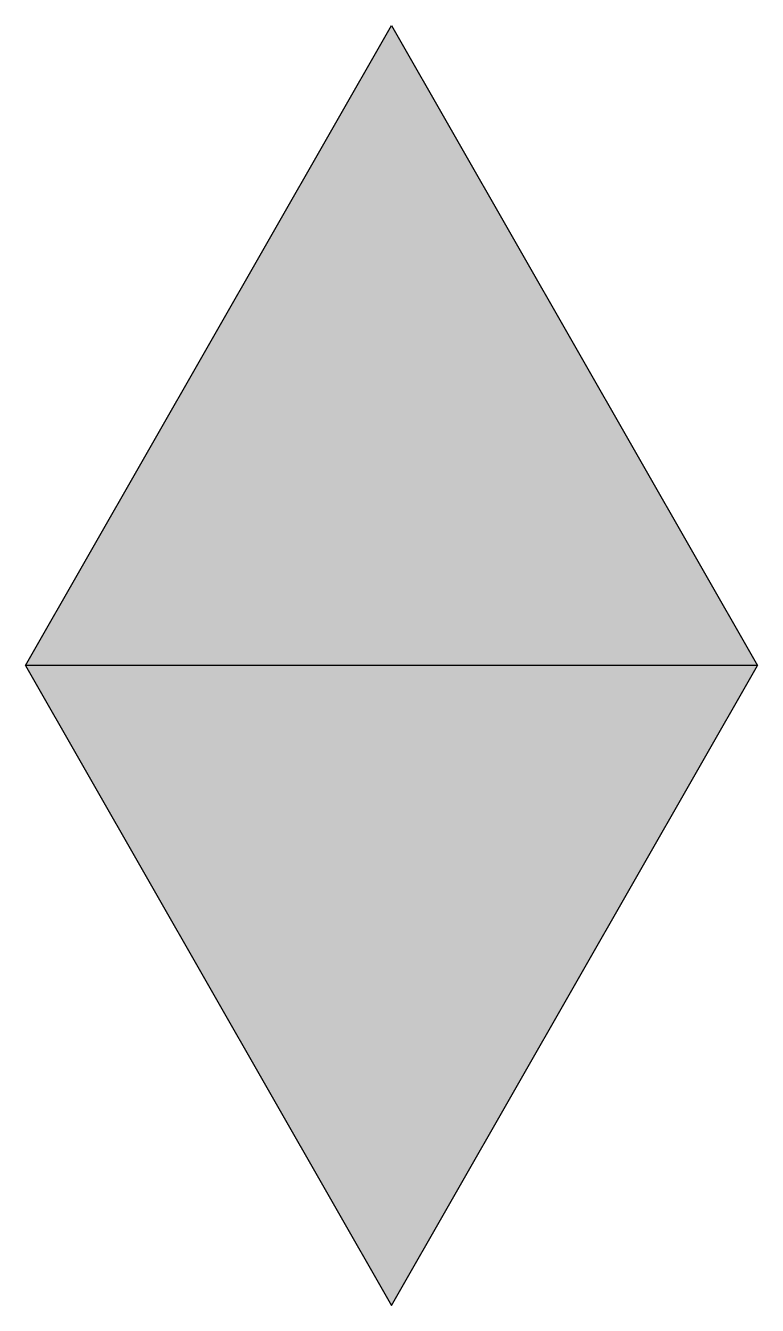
# Model space of a CAD drawing. Extents: x -0.062 to 0.062, y -0.109 to 0.109.
import ezdxf

# ---------------------------------------------------------------- set-up
doc = ezdxf.new("R2010")
doc.units = 0
doc.header["$MEASUREMENT"] = 0

msp = doc.modelspace()

# ---------------------------------------------------------------- linework, layer by layer
for p, q in [((-0.0625, 0), (0, 0.109375)), ((0, 0.109375), (0.0625, 0)), ((0.0625, 0), (-0.0625, 0)), ((0.0625, 0), (-0.0625, 0)), ((-0.0625, 0), (0, -0.109375)), ((0, -0.109375), (0.0625, 0))]:
    msp.add_line(p, q)
for points in [[(0.0625, 0), (-0.0625, 0), (0, 0.109375)], [(0.0625, 0), (-0.0625, 0), (0, -0.109375)]]:
    msp.add_solid(points)

doc.saveas('drawing.dxf')
